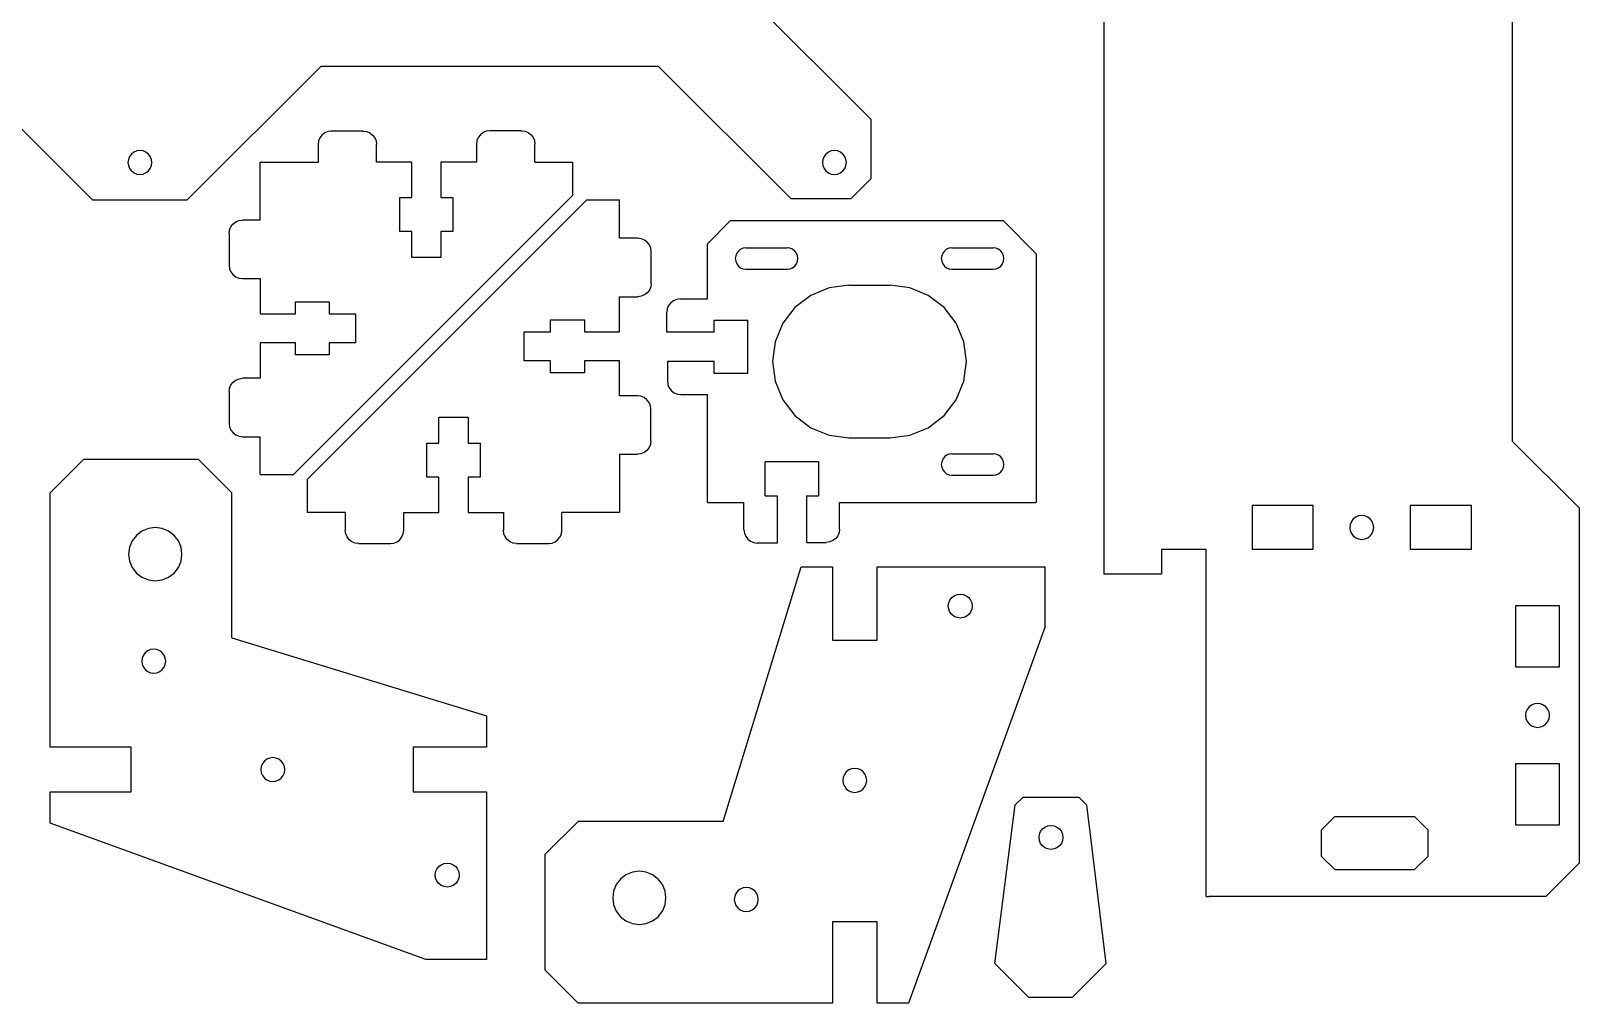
# Model space of a CAD drawing. Header units: inches. Extents: x 17 to 420, y -45 to 373.
# Drawn here: x 186.8 to 419.8, y -12.9 to 133.5 of the extents above; entities that cross this region are included whole.
import ezdxf

# ---------------------------------------------------------------- set-up
doc = ezdxf.new("R2010")
doc.units = ezdxf.units.IN
doc.header["$MEASUREMENT"] = 0

msp = doc.modelspace()

# ---------------------------------------------------------------- linework, layer by layer
for p, q in [((409.82, 71.7), (409.82, 346.2)), ((348.32, 328.2), (348.32, 51.71)), ((278.25, 155.2), (313.25, 120.2)), ((196.13, 108.04), (175.97, 128.2)), ((230.52, 128.2), (210.37, 108.04)), ((230.52, 128.2), (281.25, 128.2)), ((301.25, 108.2), (281.25, 128.2)), ((313.25, 120.2), (313.25, 111.2)), ((230.13, 116.93), (230.06, 116.41)), ((230.33, 117.41), (230.13, 116.93)), ((230.64, 117.82), (230.33, 117.41)), ((231.06, 118.14), (230.64, 117.82)), ((231.54, 118.34), (231.06, 118.14)), ((232.06, 118.41), (231.54, 118.34)), ((236.86, 118.41), (232.06, 118.41)), ((236.86, 118.41), (237.38, 118.34)), ((237.38, 118.34), (237.86, 118.14)), ((237.86, 118.14), (238.27, 117.82)), ((238.27, 117.82), (238.59, 117.41)), ((238.59, 117.41), (238.79, 116.93)), ((238.79, 116.93), (238.86, 116.41)), ((253.96, 116.97), (253.89, 116.45)), ((254.16, 117.45), (253.96, 116.97)), ((254.48, 117.86), (254.16, 117.45)), ((254.89, 118.18), (254.48, 117.86)), ((255.37, 118.38), (254.89, 118.18)), ((255.89, 118.45), (255.37, 118.38)), ((260.69, 118.45), (255.89, 118.45)), ((260.69, 118.45), (261.21, 118.38)), ((261.21, 118.38), (261.69, 118.18)), ((261.69, 118.18), (262.11, 117.86)), ((262.11, 117.86), (262.42, 117.45)), ((262.42, 117.45), (262.62, 116.97)), ((262.62, 116.97), (262.69, 116.45)), ((201.69, 114.59), (201.51, 114.15)), ((201.97, 114.96), (201.69, 114.59)), ((202.35, 115.25), (201.97, 114.96)), ((202.78, 115.43), (202.35, 115.25)), ((203.25, 115.49), (202.78, 115.43)), ((203.71, 115.43), (203.25, 115.49)), ((204.15, 115.25), (203.71, 115.43)), ((204.52, 114.96), (204.15, 115.25)), ((204.81, 114.59), (204.52, 114.96)), ((204.99, 114.15), (204.81, 114.59)), ((230.06, 116.41), (230.06, 113.71)), ((238.86, 113.71), (238.86, 116.41)), ((253.89, 116.45), (253.89, 113.71)), ((262.69, 113.71), (262.69, 116.45)), ((306.2, 114.59), (306.02, 114.15)), ((306.48, 114.96), (306.2, 114.59)), ((306.86, 115.25), (306.48, 114.96)), ((307.29, 115.43), (306.86, 115.25)), ((307.76, 115.49), (307.29, 115.43)), ((308.22, 115.43), (307.76, 115.49)), ((308.66, 115.25), (308.22, 115.43)), ((309.03, 114.96), (308.66, 115.25)), ((309.32, 114.59), (309.03, 114.96)), ((309.5, 114.15), (309.32, 114.59)), ((201.51, 114.15), (201.45, 113.69)), ((201.45, 113.69), (201.51, 113.22)), ((201.51, 113.22), (201.69, 112.79)), ((201.69, 112.79), (201.97, 112.41)), ((201.97, 112.41), (202.31, 112.16)), ((202.31, 112.16), (202.35, 112.13)), ((202.35, 112.13), (202.78, 111.95)), ((202.78, 111.95), (203.25, 111.89)), ((203.25, 111.89), (203.71, 111.95)), ((204.15, 112.13), (203.71, 111.95)), ((204.15, 112.13), (204.52, 112.41)), ((204.52, 112.41), (204.81, 112.79)), ((204.81, 112.79), (204.99, 113.22)), ((205.05, 113.69), (204.99, 114.15)), ((204.99, 113.22), (205.05, 113.69)), ((221.35, 113.71), (230.06, 113.71)), ((221.35, 105.01), (221.35, 113.71)), ((244.15, 113.71), (238.86, 113.71)), ((244.15, 108.41), (244.15, 113.71)), ((248.55, 113.71), (248.55, 108.41)), ((253.89, 113.71), (248.55, 113.71)), ((262.69, 113.71), (268.35, 113.71)), ((268.35, 113.71), (268.35, 108.71)), ((306.02, 114.15), (305.96, 113.69)), ((305.96, 113.69), (306.02, 113.22)), ((306.02, 113.22), (306.2, 112.79)), ((306.2, 112.79), (306.48, 112.41)), ((306.48, 112.41), (306.86, 112.13)), ((306.86, 112.13), (307.29, 111.95)), ((307.29, 111.95), (307.76, 111.89)), ((307.76, 111.89), (308.22, 111.95)), ((308.22, 111.95), (308.66, 112.13)), ((308.66, 112.13), (309.03, 112.41)), ((309.03, 112.41), (309.32, 112.79)), ((309.32, 112.79), (309.5, 113.22)), ((309.56, 113.69), (309.5, 114.15)), ((309.5, 113.22), (309.56, 113.69)), ((310.25, 108.2), (313.25, 111.2)), ((196.13, 108.04), (210.37, 108.04)), ((226.35, 66.72), (268.35, 108.71)), ((270.44, 108.01), (228.45, 66.02)), ((242.35, 108.41), (244.15, 108.41)), ((242.35, 103.31), (242.35, 108.41)), ((248.55, 108.41), (250.35, 108.41)), ((250.35, 108.41), (250.35, 103.31)), ((275.44, 108.01), (270.44, 108.01)), ((275.44, 102.27), (275.44, 108.01)), ((310.25, 108.2), (301.25, 108.2)), ((217.66, 104.74), (218.14, 104.94)), ((218.14, 104.94), (218.66, 105.01)), ((221.35, 105.01), (218.66, 105.01)), ((288.64, 101.44), (292.14, 104.94)), ((292.14, 104.94), (333.14, 104.94)), ((338.14, 99.94), (333.14, 104.94)), ((216.66, 103.01), (216.73, 103.53)), ((216.66, 103.01), (216.66, 98.21)), ((216.73, 103.53), (216.93, 104.01)), ((216.93, 104.01), (217.25, 104.42)), ((217.25, 104.42), (217.66, 104.74)), ((244.15, 103.31), (242.35, 103.31)), ((244.15, 99.36), (244.15, 103.31)), ((250.35, 103.31), (248.55, 103.31)), ((248.55, 103.31), (248.55, 99.36)), ((278.18, 102.27), (275.45, 102.27)), ((278.69, 102.2), (278.18, 102.27)), ((279.18, 102), (278.69, 102.2)), ((279.59, 101.69), (279.18, 102)), ((279.91, 101.27), (279.59, 101.69)), ((280.11, 100.79), (279.91, 101.27)), ((280.18, 100.27), (280.11, 100.79)), ((280.18, 95.47), (280.18, 100.27)), ((288.64, 93.14), (288.64, 101.44)), ((293.31, 100.35), (293.06, 100.02)), ((293.64, 100.61), (293.31, 100.35)), ((294.03, 100.77), (293.64, 100.61)), ((294.44, 100.82), (294.03, 100.77)), ((294.44, 100.82), (300.64, 100.82)), ((301.06, 100.77), (300.64, 100.82)), ((301.44, 100.61), (301.06, 100.77)), ((301.78, 100.35), (301.44, 100.61)), ((302.03, 100.02), (301.78, 100.35)), ((324.31, 100.35), (324.06, 100.02)), ((324.64, 100.61), (324.31, 100.35)), ((325.03, 100.77), (324.64, 100.61)), ((325.44, 100.82), (325.03, 100.77)), ((325.44, 100.82), (331.64, 100.82)), ((332.06, 100.77), (331.64, 100.82)), ((332.44, 100.61), (332.06, 100.77)), ((332.78, 100.35), (332.44, 100.61)), ((333.03, 100.02), (332.78, 100.35)), ((216.66, 98.21), (216.73, 97.69)), ((248.55, 99.36), (244.15, 99.36)), ((292.9, 99.63), (292.84, 99.22)), ((292.84, 99.22), (292.9, 98.81)), ((293.06, 100.02), (292.9, 99.63)), ((292.9, 98.81), (293.06, 98.42)), ((293.06, 98.42), (293.31, 98.09)), ((293.31, 98.09), (293.64, 97.83)), ((301.44, 97.83), (301.78, 98.09)), ((301.78, 98.09), (302.03, 98.42)), ((302.19, 99.63), (302.03, 100.02)), ((302.03, 98.42), (302.19, 98.81)), ((302.24, 99.22), (302.19, 99.63)), ((302.19, 98.81), (302.24, 99.22)), ((323.9, 99.63), (323.84, 99.22)), ((323.84, 99.22), (323.9, 98.81)), ((324.06, 100.02), (323.9, 99.63)), ((323.9, 98.81), (324.06, 98.42)), ((324.06, 98.42), (324.31, 98.09)), ((324.31, 98.09), (324.64, 97.83)), ((332.44, 97.83), (332.78, 98.09)), ((332.78, 98.09), (333.03, 98.42)), ((333.19, 99.63), (333.03, 100.02)), ((333.03, 98.42), (333.19, 98.81)), ((333.24, 99.22), (333.19, 99.63)), ((333.19, 98.81), (333.24, 99.22)), ((338.14, 99.94), (338.14, 62.5)), ((216.73, 97.69), (216.93, 97.21)), ((216.93, 97.21), (217.25, 96.8)), ((217.25, 96.8), (217.66, 96.48)), ((217.66, 96.48), (218.14, 96.28)), ((218.14, 96.28), (218.66, 96.21)), ((218.66, 96.21), (221.35, 96.21)), ((221.35, 96.21), (221.35, 90.91)), ((293.64, 97.83), (294.03, 97.67)), ((294.03, 97.67), (294.44, 97.62)), ((294.44, 97.62), (300.64, 97.62)), ((300.64, 97.62), (301.06, 97.67)), ((301.06, 97.67), (301.44, 97.83)), ((324.64, 97.83), (325.03, 97.67)), ((325.03, 97.67), (325.44, 97.62)), ((325.44, 97.62), (331.64, 97.62)), ((331.64, 97.62), (332.06, 97.67)), ((332.06, 97.67), (332.44, 97.83)), ((275.44, 88.21), (275.44, 93.47)), ((275.44, 93.47), (278.18, 93.47)), ((278.69, 93.54), (278.18, 93.47)), ((279.18, 93.74), (278.69, 93.54)), ((279.59, 94.06), (279.18, 93.74)), ((279.91, 94.47), (279.59, 94.06)), ((280.11, 94.95), (279.91, 94.47)), ((280.18, 95.47), (280.11, 94.95)), ((304.19, 93.68), (301.81, 91.85)), ((306.97, 94.83), (304.19, 93.68)), ((309.94, 95.22), (306.97, 94.83)), ((309.94, 95.22), (316.14, 95.22)), ((319.12, 94.83), (316.14, 95.22)), ((321.89, 93.68), (319.12, 94.83)), ((324.28, 91.85), (321.89, 93.68)), ((221.35, 90.91), (226.65, 90.91)), ((226.65, 90.91), (226.65, 92.71)), ((226.65, 92.71), (231.75, 92.71)), ((231.75, 92.71), (231.75, 90.91)), ((231.75, 90.91), (235.7, 90.91)), ((235.7, 90.91), (235.7, 86.51)), ((282.61, 91.66), (282.54, 91.14)), ((282.54, 88.14), (282.54, 91.14)), ((282.81, 92.14), (282.61, 91.66)), ((283.13, 92.55), (282.81, 92.14)), ((283.54, 92.87), (283.13, 92.55)), ((284.03, 93.07), (283.54, 92.87)), ((284.54, 93.14), (284.03, 93.07)), ((284.54, 93.14), (288.64, 93.14)), ((301.81, 91.85), (299.99, 89.47)), ((326.1, 89.47), (324.28, 91.85)), ((265.04, 90.01), (270.14, 90.01)), ((265.04, 88.21), (265.04, 90.01)), ((270.14, 90.01), (270.14, 88.21)), ((289.64, 89.94), (294.74, 89.94)), ((289.64, 88.14), (289.64, 89.94)), ((294.74, 81.94), (294.74, 89.94)), ((299.99, 89.47), (298.84, 86.7)), ((327.25, 86.7), (326.1, 89.47)), ((226.65, 86.51), (221.35, 86.51)), ((221.35, 86.51), (221.35, 81.2)), ((226.65, 84.71), (226.65, 86.51)), ((231.75, 86.51), (231.75, 84.71)), ((235.7, 86.51), (231.75, 86.51)), ((261.09, 83.81), (261.09, 88.21)), ((261.09, 88.21), (265.04, 88.21)), ((270.14, 88.21), (275.44, 88.21)), ((289.64, 88.14), (282.54, 88.14)), ((298.84, 86.7), (298.44, 83.72)), ((327.64, 83.72), (327.25, 86.7)), ((231.75, 84.71), (226.65, 84.71)), ((265.04, 83.81), (261.09, 83.81)), ((265.04, 82.01), (265.04, 83.81)), ((270.14, 82.01), (265.04, 82.01)), ((270.14, 83.81), (270.14, 82.01)), ((275.44, 83.81), (270.14, 83.81)), ((275.44, 78.56), (275.44, 83.81)), ((282.64, 83.74), (282.64, 80.74)), ((289.64, 83.74), (282.64, 83.74)), ((289.64, 81.94), (289.64, 83.74)), ((294.74, 81.94), (289.64, 81.94)), ((298.44, 83.72), (298.84, 80.74)), ((327.25, 80.74), (327.64, 83.72)), ((216.68, 79.2), (216.74, 79.72)), ((216.74, 79.72), (216.94, 80.2)), ((216.94, 80.2), (217.26, 80.61)), ((217.26, 80.61), (217.68, 80.93)), ((217.68, 80.93), (218.16, 81.13)), ((218.16, 81.13), (218.68, 81.2)), ((221.35, 81.2), (218.68, 81.2)), ((282.64, 80.74), (282.71, 80.22)), ((282.71, 80.22), (282.91, 79.74)), ((282.91, 79.74), (283.23, 79.33)), ((283.23, 79.33), (283.64, 79.01)), ((298.84, 80.74), (299.99, 77.97)), ((326.1, 77.97), (327.25, 80.74)), ((216.68, 79.2), (216.68, 74.4)), ((278.13, 78.56), (275.44, 78.56)), ((278.64, 78.49), (278.13, 78.56)), ((279.13, 78.29), (278.64, 78.49)), ((279.54, 77.97), (279.13, 78.29)), ((279.86, 77.56), (279.54, 77.97)), ((280.06, 77.07), (279.86, 77.56)), ((280.13, 76.56), (280.06, 77.07)), ((283.64, 79.01), (284.13, 78.81)), ((284.13, 78.81), (284.64, 78.74)), ((284.64, 78.74), (288.64, 78.74)), ((288.64, 62.5), (288.64, 78.74)), ((299.99, 77.97), (301.81, 75.59)), ((324.28, 75.59), (326.1, 77.97)), ((248.24, 75.36), (252.64, 75.36)), ((248.24, 71.41), (248.24, 75.36)), ((252.64, 75.36), (252.64, 71.41)), ((280.13, 71.76), (280.13, 76.56)), ((301.81, 75.59), (304.19, 73.76)), ((321.89, 73.76), (324.28, 75.59)), ((216.68, 74.4), (216.74, 73.88)), ((216.74, 73.88), (216.94, 73.4)), ((216.94, 73.4), (217.26, 72.98)), ((217.26, 72.98), (217.68, 72.67)), ((217.68, 72.67), (218.16, 72.47)), ((218.16, 72.47), (218.68, 72.4)), ((218.67, 72.4), (221.35, 72.4)), ((221.35, 66.72), (221.35, 72.4)), ((304.19, 73.76), (306.97, 72.61)), ((306.97, 72.61), (309.94, 72.22)), ((316.14, 72.22), (319.12, 72.61)), ((319.12, 72.61), (321.89, 73.76)), ((246.44, 71.41), (248.24, 71.41)), ((246.44, 66.31), (246.44, 71.41)), ((252.64, 71.41), (254.44, 71.41)), ((254.44, 71.41), (254.44, 66.31)), ((279.13, 70.02), (278.64, 69.82)), ((279.54, 70.34), (279.13, 70.02)), ((279.86, 70.76), (279.54, 70.34)), ((280.06, 71.24), (279.86, 70.76)), ((280.13, 71.76), (280.06, 71.24)), ((309.94, 72.22), (316.14, 72.22)), ((419.82, 61.7), (409.82, 71.7)), ((189.73, 63.93), (194.74, 68.95)), ((212.07, 68.95), (194.74, 68.95)), ((212.07, 68.95), (217.08, 63.93)), ((275.44, 69.76), (275.44, 61.01)), ((275.44, 69.76), (278.13, 69.76)), ((278.64, 69.82), (278.13, 69.76)), ((297.34, 63.5), (297.34, 68.6)), ((305.34, 68.6), (297.34, 68.6)), ((305.34, 68.6), (305.34, 63.5)), ((323.9, 68.63), (323.84, 68.22)), ((323.84, 68.22), (323.9, 67.81)), ((324.06, 69.02), (323.9, 68.63)), ((323.9, 67.81), (324.06, 67.42)), ((324.31, 69.35), (324.06, 69.02)), ((324.64, 69.61), (324.31, 69.35)), ((325.03, 69.77), (324.64, 69.61)), ((325.44, 69.82), (325.03, 69.77)), ((325.44, 69.82), (331.64, 69.82)), ((332.06, 69.77), (331.64, 69.82)), ((332.44, 69.61), (332.06, 69.77)), ((332.78, 69.35), (332.44, 69.61)), ((333.03, 69.02), (332.78, 69.35)), ((333.19, 68.63), (333.03, 69.02)), ((333.03, 67.42), (333.19, 67.81)), ((333.24, 68.22), (333.19, 68.63)), ((333.19, 67.81), (333.24, 68.22)), ((221.35, 66.72), (226.35, 66.72)), ((228.45, 61.01), (228.45, 66.02)), ((248.24, 66.31), (246.44, 66.31)), ((248.24, 61.01), (248.24, 66.31)), ((252.64, 66.31), (252.64, 61.01)), ((254.44, 66.31), (252.64, 66.31)), ((324.06, 67.42), (324.31, 67.09)), ((324.31, 67.09), (324.64, 66.83)), ((324.64, 66.83), (325.03, 66.67)), ((325.03, 66.67), (325.44, 66.62)), ((325.44, 66.62), (331.64, 66.62)), ((331.64, 66.62), (332.06, 66.67)), ((332.06, 66.67), (332.44, 66.83)), ((332.44, 66.83), (332.78, 67.09)), ((332.78, 67.09), (333.03, 67.42)), ((189.73, 25.65), (189.73, 63.93)), ((217.08, 42.12), (217.08, 63.93)), ((297.34, 63.5), (299.14, 63.5)), ((299.14, 63.5), (299.14, 56.4)), ((303.54, 63.5), (303.54, 56.5)), ((303.54, 63.5), (305.34, 63.5)), ((234.14, 61.01), (228.45, 61.01)), ((234.14, 61.01), (234.14, 58.32)), ((242.94, 61.01), (248.24, 61.01)), ((242.94, 58.31), (242.94, 61.01)), ((252.64, 61.01), (257.94, 61.01)), ((257.94, 61.01), (257.94, 58.32)), ((275.44, 61.01), (266.74, 61.01)), ((266.74, 58.32), (266.74, 61.01)), ((288.64, 62.5), (294.14, 62.5)), ((294.14, 58.4), (294.14, 62.5)), ((308.54, 62.5), (338.14, 62.5)), ((308.54, 58.5), (308.54, 62.5)), ((370.62, 62.05), (370.62, 55.45)), ((379.82, 62.05), (370.62, 62.05)), ((379.82, 55.45), (379.82, 62.05)), ((403.62, 62.05), (394.42, 62.05)), ((394.42, 62.05), (394.42, 55.45)), ((403.62, 55.45), (403.62, 62.05)), ((419.82, 61.7), (419.82, 8.2)), ((204.52, 58.59), (203.55, 58.19)), ((205.56, 58.72), (204.52, 58.59)), ((206.59, 58.59), (205.56, 58.72)), ((207.56, 58.19), (206.59, 58.59)), ((234.21, 57.8), (234.14, 58.32)), ((242.87, 57.8), (242.94, 58.32)), ((258.01, 57.8), (257.94, 58.32)), ((266.68, 57.8), (266.74, 58.32)), ((294.14, 58.4), (294.21, 57.88)), ((308.54, 58.5), (308.48, 57.98)), ((385.38, 59.21), (385.32, 58.75)), ((385.32, 58.75), (385.38, 58.28)), ((385.56, 59.65), (385.38, 59.21)), ((385.38, 58.28), (385.56, 57.85)), ((385.84, 60.02), (385.56, 59.65)), ((386.22, 60.31), (385.84, 60.02)), ((386.65, 60.49), (386.22, 60.31)), ((387.12, 60.55), (386.65, 60.49)), ((387.58, 60.49), (387.12, 60.55)), ((388.02, 60.31), (387.58, 60.49)), ((388.39, 60.02), (388.02, 60.31)), ((388.68, 59.65), (388.39, 60.02)), ((388.86, 59.21), (388.68, 59.65)), ((388.68, 57.85), (388.86, 58.28)), ((388.92, 58.75), (388.86, 59.21)), ((388.86, 58.28), (388.92, 58.75)), ((202.08, 56.72), (201.68, 55.75)), ((202.72, 57.55), (202.08, 56.72)), ((203.55, 58.19), (202.72, 57.55)), ((208.39, 57.55), (207.56, 58.19)), ((209.03, 56.72), (208.39, 57.55)), ((209.43, 55.75), (209.03, 56.72)), ((234.41, 57.32), (234.21, 57.8)), ((234.73, 56.9), (234.41, 57.32)), ((235.14, 56.58), (234.73, 56.9)), ((235.62, 56.38), (235.14, 56.58)), ((236.14, 56.32), (235.62, 56.38)), ((236.14, 56.32), (240.94, 56.32)), ((240.94, 56.32), (241.46, 56.38)), ((241.46, 56.38), (241.94, 56.58)), ((241.94, 56.58), (242.36, 56.9)), ((242.36, 56.9), (242.67, 57.32)), ((242.67, 57.32), (242.87, 57.8)), ((258.21, 57.32), (258.01, 57.8)), ((258.53, 56.91), (258.21, 57.32)), ((258.94, 56.59), (258.53, 56.91)), ((259.43, 56.39), (258.94, 56.59)), ((259.94, 56.32), (259.43, 56.39)), ((259.94, 56.32), (264.74, 56.32)), ((264.74, 56.32), (265.26, 56.39)), ((265.26, 56.39), (265.74, 56.59)), ((265.74, 56.59), (266.16, 56.91)), ((266.16, 56.91), (266.48, 57.32)), ((266.48, 57.32), (266.68, 57.8)), ((294.21, 57.88), (294.41, 57.4)), ((294.41, 57.4), (294.73, 56.99)), ((294.73, 56.99), (295.14, 56.67)), ((295.14, 56.67), (295.63, 56.47)), ((295.63, 56.47), (296.14, 56.4)), ((299.14, 56.4), (296.14, 56.4)), ((303.54, 56.5), (306.54, 56.5)), ((307.06, 56.57), (306.54, 56.5)), ((307.54, 56.77), (307.06, 56.57)), ((307.96, 57.09), (307.54, 56.77)), ((308.28, 57.5), (307.96, 57.09)), ((308.48, 57.98), (308.28, 57.5)), ((385.56, 57.85), (385.84, 57.47)), ((385.84, 57.47), (386.22, 57.19)), ((386.22, 57.19), (386.65, 57.01)), ((386.65, 57.01), (387.12, 56.95)), ((387.12, 56.95), (387.58, 57.01)), ((387.58, 57.01), (388.02, 57.19)), ((388.02, 57.19), (388.39, 57.47)), ((388.39, 57.47), (388.68, 57.85)), ((201.68, 55.75), (201.55, 54.71)), ((201.55, 54.71), (201.68, 53.68)), ((201.68, 53.68), (202.08, 52.71)), ((209.03, 52.71), (209.43, 53.68)), ((209.57, 54.71), (209.43, 55.75)), ((209.43, 53.68), (209.57, 54.71)), ((363.72, 55.4), (356.97, 55.4)), ((356.97, 55.4), (356.97, 51.71)), ((363.72, 3.21), (363.72, 55.4)), ((370.62, 55.45), (379.82, 55.45)), ((394.42, 55.45), (403.62, 55.45)), ((202.08, 52.71), (202.72, 51.88)), ((202.72, 51.88), (203.55, 51.24)), ((207.56, 51.24), (208.39, 51.88)), ((208.39, 51.88), (209.03, 52.71)), ((291, 14.5), (302.75, 52.82)), ((302.75, 52.82), (307.46, 52.82)), ((307.46, 52.82), (307.46, 41.79)), ((314.18, 41.79), (314.18, 52.82)), ((314.18, 52.82), (339.43, 52.82)), ((339.43, 52.82), (339.43, 43.7)), ((356.97, 51.71), (348.32, 51.71)), ((203.55, 51.24), (204.52, 50.84)), ((204.52, 50.84), (205.56, 50.71)), ((205.56, 50.71), (206.59, 50.84)), ((206.59, 50.84), (207.56, 51.24)), ((324.9, 46.91), (324.96, 47.38)), ((324.96, 46.44), (324.9, 46.91)), ((324.96, 47.38), (325.14, 47.81)), ((325.14, 47.81), (325.43, 48.19)), ((325.43, 48.19), (325.8, 48.47)), ((325.8, 48.47), (326.23, 48.65)), ((326.23, 48.65), (326.7, 48.71)), ((326.7, 48.71), (327.17, 48.65)), ((327.17, 48.65), (327.6, 48.47)), ((327.6, 48.47), (327.98, 48.19)), ((327.98, 48.19), (328.26, 47.81)), ((328.26, 47.81), (328.44, 47.38)), ((328.44, 47.38), (328.51, 46.91)), ((328.51, 46.91), (328.44, 46.44)), ((416.87, 46.95), (410.27, 46.95)), ((410.27, 46.95), (410.27, 37.75)), ((416.87, 37.75), (416.87, 46.95)), ((325.14, 46.01), (324.96, 46.44)), ((325.43, 45.63), (325.14, 46.01)), ((325.8, 45.35), (325.43, 45.63)), ((326.23, 45.17), (325.8, 45.35)), ((326.7, 45.11), (326.23, 45.17)), ((327.17, 45.17), (326.7, 45.11)), ((327.6, 45.35), (327.17, 45.17)), ((327.98, 45.63), (327.6, 45.35)), ((328.26, 46.01), (327.98, 45.63)), ((328.44, 46.44), (328.26, 46.01)), ((217.08, 42.12), (255.4, 30.36)), ((339.43, 43.7), (318.89, -12.85)), ((204.05, 39.89), (203.76, 39.52)), ((204.42, 40.18), (204.05, 39.89)), ((204.86, 40.36), (204.42, 40.18)), ((205.32, 40.42), (204.86, 40.36)), ((205.79, 40.36), (205.32, 40.42)), ((206.22, 40.18), (205.79, 40.36)), ((206.6, 39.89), (206.22, 40.18)), ((206.88, 39.52), (206.6, 39.89)), ((307.46, 41.79), (314.18, 41.79)), ((203.58, 39.08), (203.52, 38.62)), ((203.52, 38.62), (203.58, 38.15)), ((203.76, 39.52), (203.58, 39.08)), ((203.58, 38.15), (203.76, 37.71)), ((203.76, 37.71), (204.05, 37.34)), ((204.05, 37.34), (204.42, 37.05)), ((206.22, 37.05), (206.6, 37.34)), ((206.6, 37.34), (206.88, 37.71)), ((207.06, 39.08), (206.88, 39.52)), ((206.88, 37.71), (207.06, 38.15)), ((207.13, 38.62), (207.06, 39.08)), ((207.06, 38.15), (207.13, 38.62)), ((410.27, 37.75), (416.87, 37.75)), ((204.42, 37.05), (204.86, 36.87)), ((204.86, 36.87), (205.32, 36.81)), ((205.32, 36.81), (205.79, 36.87)), ((205.79, 36.87), (206.22, 37.05)), ((255.4, 30.36), (255.4, 25.65)), ((411.83, 30.91), (411.77, 30.45)), ((411.77, 30.45), (411.83, 29.98)), ((412.01, 31.35), (411.83, 30.91)), ((412.29, 31.72), (412.01, 31.35)), ((412.67, 32.01), (412.29, 31.72)), ((413.1, 32.19), (412.67, 32.01)), ((413.57, 32.25), (413.1, 32.19)), ((414.03, 32.19), (413.57, 32.25)), ((414.47, 32.01), (414.03, 32.19)), ((414.84, 31.72), (414.47, 32.01)), ((415.13, 31.35), (414.84, 31.72)), ((415.31, 30.91), (415.13, 31.35)), ((415.37, 30.45), (415.31, 30.91)), ((415.31, 29.98), (415.37, 30.45)), ((411.83, 29.98), (412.01, 29.55)), ((412.01, 29.55), (412.29, 29.17)), ((412.29, 29.17), (412.67, 28.89)), ((412.67, 28.89), (413.1, 28.71)), ((413.1, 28.71), (413.57, 28.65)), ((413.57, 28.65), (414.03, 28.71)), ((414.03, 28.71), (414.47, 28.89)), ((414.47, 28.89), (414.84, 29.17)), ((414.84, 29.17), (415.13, 29.55)), ((415.13, 29.55), (415.31, 29.98)), ((201.95, 25.65), (189.73, 25.65)), ((201.95, 18.93), (201.95, 25.65)), ((255.4, 25.65), (244.37, 25.65)), ((244.37, 25.65), (244.37, 18.93)), ((221.97, 23.57), (221.69, 23.19)), ((222.35, 23.85), (221.97, 23.57)), ((222.78, 24.03), (222.35, 23.85)), ((223.25, 24.1), (222.78, 24.03)), ((223.72, 24.03), (223.25, 24.1)), ((224.15, 23.85), (223.72, 24.03)), ((224.52, 23.57), (224.15, 23.85)), ((224.81, 23.19), (224.52, 23.57)), ((221.51, 22.76), (221.44, 22.29)), ((221.44, 22.29), (221.51, 21.82)), ((221.69, 23.19), (221.51, 22.76)), ((221.51, 21.82), (221.69, 21.39)), ((221.69, 21.39), (221.97, 21.02)), ((221.97, 21.02), (222.35, 20.73)), ((224.15, 20.73), (224.52, 21.02)), ((224.52, 21.02), (224.81, 21.39)), ((224.99, 22.76), (224.81, 23.19)), ((224.81, 21.39), (224.99, 21.82)), ((225.05, 22.29), (224.99, 22.76)), ((224.99, 21.82), (225.05, 22.29)), ((309.08, 21.14), (309.02, 20.67)), ((309.26, 21.57), (309.08, 21.14)), ((309.55, 21.94), (309.26, 21.57)), ((309.92, 22.23), (309.55, 21.94)), ((310.35, 22.41), (309.92, 22.23)), ((310.82, 22.47), (310.35, 22.41)), ((311.29, 22.41), (310.82, 22.47)), ((311.72, 22.23), (311.29, 22.41)), ((312.1, 21.94), (311.72, 22.23)), ((312.38, 21.57), (312.1, 21.94)), ((312.56, 21.14), (312.38, 21.57)), ((312.63, 20.67), (312.56, 21.14)), ((410.27, 23.15), (410.27, 13.95)), ((416.87, 23.15), (410.27, 23.15)), ((416.87, 13.95), (416.87, 23.15)), ((189.73, 14.22), (189.73, 18.93)), ((189.73, 18.93), (201.95, 18.93)), ((222.35, 20.73), (222.78, 20.55)), ((222.78, 20.55), (223.25, 20.49)), ((223.25, 20.49), (223.72, 20.55)), ((223.72, 20.55), (224.15, 20.73)), ((244.37, 18.93), (255.4, 18.93)), ((255.4, 18.93), (255.4, -6.32)), ((309.02, 20.67), (309.08, 20.2)), ((309.08, 20.2), (309.26, 19.77)), ((309.26, 19.77), (309.55, 19.39)), ((309.55, 19.39), (309.92, 19.11)), ((309.92, 19.11), (310.35, 18.93)), ((310.35, 18.93), (310.82, 18.86)), ((310.82, 18.86), (311.29, 18.93)), ((311.29, 18.93), (311.72, 19.11)), ((311.72, 19.11), (312.1, 19.39)), ((312.1, 19.39), (312.38, 19.77)), ((312.38, 19.77), (312.56, 20.2)), ((312.56, 20.2), (312.63, 20.67)), ((331.88, -6.88), (334.97, 16.96)), ((334.97, 16.96), (336.1, 18.09)), ((344.6, 18.09), (336.1, 18.09)), ((344.6, 18.09), (345.76, 16.93)), ((346.36, 12.08), (345.76, 16.93)), ((246.28, -6.32), (189.73, 14.22)), ((264.17, 9.49), (269.18, 14.5)), ((291, 14.5), (269.18, 14.5)), ((383.07, 15.23), (381.07, 13.23)), ((383.07, 15.23), (395.07, 15.23)), ((397.07, 13.23), (395.07, 15.23)), ((338.55, 12.08), (338.61, 12.55)), ((338.61, 11.61), (338.55, 12.08)), ((338.61, 12.55), (338.79, 12.98)), ((338.79, 12.98), (339.07, 13.36)), ((339.07, 13.36), (339.45, 13.64)), ((339.45, 13.64), (339.88, 13.82)), ((339.88, 13.82), (340.35, 13.89)), ((340.35, 13.89), (340.82, 13.82)), ((340.82, 13.82), (341.25, 13.64)), ((341.25, 13.64), (341.63, 13.36)), ((341.63, 13.36), (341.91, 12.98)), ((341.91, 12.98), (342.09, 12.55)), ((342.09, 12.55), (342.15, 12.08)), ((342.15, 12.08), (342.09, 11.61)), ((348.65, -6.89), (346.36, 12.08)), ((381.07, 9.23), (381.07, 13.23)), ((397.07, 13.23), (397.07, 9.23)), ((410.27, 13.95), (416.87, 13.95)), ((264.17, 9.49), (264.17, -7.84)), ((338.79, 11.18), (338.61, 11.61)), ((339.07, 10.81), (338.79, 11.18)), ((339.45, 10.52), (339.07, 10.81)), ((339.88, 10.34), (339.45, 10.52)), ((340.35, 10.28), (339.88, 10.34)), ((340.82, 10.34), (340.35, 10.28)), ((341.25, 10.52), (340.82, 10.34)), ((341.63, 10.81), (341.25, 10.52)), ((341.91, 11.18), (341.63, 10.81)), ((342.09, 11.61), (341.91, 11.18)), ((247.75, 6.88), (247.93, 7.31)), ((247.93, 7.31), (248.21, 7.69)), ((248.21, 7.69), (248.59, 7.97)), ((248.59, 7.97), (249.02, 8.15)), ((249.02, 8.15), (249.49, 8.22)), ((249.49, 8.22), (249.96, 8.15)), ((249.96, 8.15), (250.39, 7.97)), ((250.39, 7.97), (250.77, 7.69)), ((250.77, 7.69), (251.05, 7.31)), ((251.05, 7.31), (251.23, 6.88)), ((381.07, 9.23), (383.07, 7.23)), ((383.07, 7.23), (395.07, 7.23)), ((395.07, 7.23), (397.07, 9.23)), ((419.82, 8.2), (414.82, 3.2)), ((247.69, 6.41), (247.75, 6.88)), ((247.75, 5.94), (247.69, 6.41)), ((247.93, 5.51), (247.75, 5.94)), ((248.21, 5.14), (247.93, 5.51)), ((248.59, 4.85), (248.21, 5.14)), ((249.02, 4.67), (248.59, 4.85)), ((249.49, 4.61), (249.02, 4.67)), ((249.96, 4.67), (249.49, 4.61)), ((250.39, 4.85), (249.96, 4.67)), ((250.77, 5.14), (250.39, 4.85)), ((251.05, 5.51), (250.77, 5.14)), ((251.23, 5.94), (251.05, 5.51)), ((251.23, 6.88), (251.29, 6.41)), ((251.29, 6.41), (251.23, 5.94)), ((274.93, 4.98), (274.53, 4.01)), ((275.56, 5.81), (274.93, 4.98)), ((276.39, 6.45), (275.56, 5.81)), ((277.36, 6.85), (276.39, 6.45)), ((278.4, 6.99), (277.36, 6.85)), ((279.44, 6.85), (278.4, 6.99)), ((280.4, 6.45), (279.44, 6.85)), ((281.23, 5.81), (280.4, 6.45)), ((281.87, 4.98), (281.23, 5.81)), ((282.27, 4.01), (281.87, 4.98)), ((274.53, 4.01), (274.39, 2.98)), ((274.39, 2.98), (274.53, 1.94)), ((282.41, 2.98), (282.27, 4.01)), ((282.27, 1.94), (282.41, 2.98)), ((292.75, 3.21), (292.69, 2.74)), ((292.69, 2.74), (292.75, 2.27)), ((292.93, 3.64), (292.75, 3.21)), ((293.22, 4.02), (292.93, 3.64)), ((293.59, 4.3), (293.22, 4.02)), ((294.03, 4.48), (293.59, 4.3)), ((294.5, 4.55), (294.03, 4.48)), ((294.96, 4.48), (294.5, 4.55)), ((295.4, 4.3), (294.96, 4.48)), ((295.77, 4.02), (295.4, 4.3)), ((296.06, 3.64), (295.77, 4.02)), ((296.24, 3.21), (296.06, 3.64)), ((296.3, 2.74), (296.24, 3.21)), ((296.24, 2.27), (296.3, 2.74)), ((363.72, 3.21), (364.12, 3.2)), ((414.82, 3.2), (364.12, 3.2)), ((274.53, 1.94), (274.93, 0.97)), ((274.93, 0.97), (275.56, 0.14)), ((275.56, 0.14), (276.39, -0.5)), ((280.4, -0.5), (281.23, 0.14)), ((281.23, 0.14), (281.87, 0.97)), ((281.87, 0.97), (282.27, 1.94)), ((292.75, 2.27), (292.93, 1.84)), ((292.93, 1.84), (293.22, 1.47)), ((293.22, 1.47), (293.59, 1.18)), ((293.59, 1.18), (294.03, 1)), ((294.03, 1), (294.5, 0.94)), ((294.5, 0.94), (294.96, 1)), ((294.96, 1), (295.4, 1.18)), ((295.4, 1.18), (295.77, 1.47)), ((295.77, 1.47), (296.06, 1.84)), ((296.06, 1.84), (296.24, 2.27)), ((276.39, -0.5), (277.36, -0.9)), ((277.36, -0.9), (278.4, -1.03)), ((278.4, -1.03), (279.44, -0.9)), ((279.44, -0.9), (280.4, -0.5)), ((307.46, -0.63), (307.46, -12.85)), ((314.18, -0.63), (307.46, -0.63)), ((314.18, -12.85), (314.18, -0.63)), ((255.4, -6.32), (246.28, -6.32)), ((331.88, -6.88), (336.95, -11.95)), ((343.59, -11.95), (348.65, -6.89)), ((269.18, -12.85), (264.17, -7.84)), ((307.46, -12.85), (269.18, -12.85)), ((318.89, -12.85), (314.18, -12.85)), ((336.95, -11.95), (343.59, -11.95))]:
    msp.add_line(p, q)

doc.saveas('drawing.dxf')
